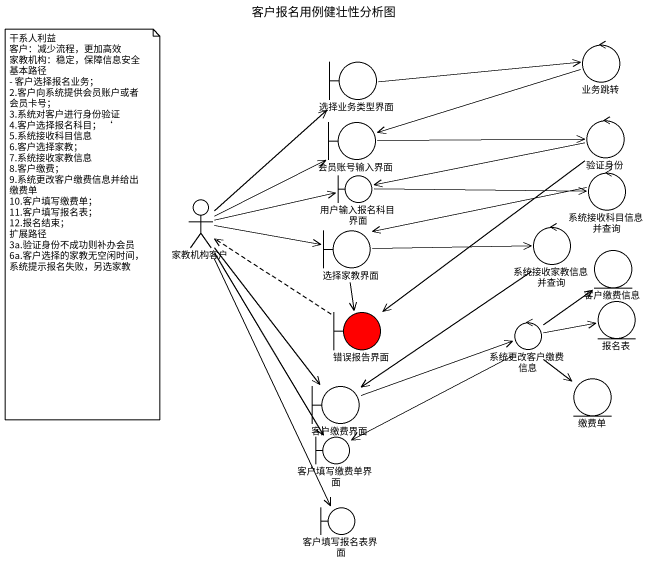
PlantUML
@startuml
title 客户报名用例健壮性分析图
boundary 选择业务类型界面
control 业务跳转
boundary 会员账号输入界面
control 验证身份
boundary 用户输入报名科目界面
control 系统接收科目信息并查询
actor 家教机构客户
boundary 选择家教界面
control 系统接收家教信息并查询
entity 客户缴费信息
entity 报名表
boundary 错误报告界面 #FF0000
control 系统更改客户缴费信息
entity 缴费单
boundary 客户缴费界面
boundary 客户填写缴费单界面
boundary 客户填写报名表界面
选择业务类型界面 -right-> 业务跳转
业务跳转 -left-> 会员账号输入界面
会员账号输入界面 -right-> 验证身份
验证身份 -left-> 用户输入报名科目界面
验证身份 --> 错误报告界面
用户输入报名科目界面 -right-> 系统接收科目信息并查询
系统接收科目信息并查询 -left-> 选择家教界面
家教机构客户 -up-> 选择业务类型界面
家教机构客户 -right-> 会员账号输入界面
家教机构客户 -right-> 用户输入报名科目界面
家教机构客户 -right-> 选择家教界面
家教机构客户 --> 客户缴费界面
家教机构客户 --> 客户填写缴费单界面
家教机构客户 --> 客户填写报名表界面
选择家教界面 -right-> 系统接收家教信息并查询
选择家教界面 --> 错误报告界面
系统接收家教信息并查询 --> 客户缴费界面
错误报告界面 .up.> 家教机构客户
系统更改客户缴费信息 -up-> 客户缴费信息
系统更改客户缴费信息 -right-> 报名表
系统更改客户缴费信息 --> 缴费单
系统更改客户缴费信息 -left-> 客户填写缴费单界面
客户缴费界面 -right-> 系统更改客户缴费信息
note as N1
  干系人利益
  客户：减少流程，更加高效
  家教机构：稳定，保障信息安全
  基本路径
  - 客户选择报名业务；
  2.客户向系统提供会员账户或者会员卡号；
  3.系统对客户进行身份验证
  4.客户选择报名科目； ‘
  5.系统接收科目信息
  6.客户选择家教；
  7.系统接收家教信息
  8.客户缴费；
  9.系统更改客户缴费信息并给出缴费单
  10.客户填写缴费单；
  11.客户填写报名表；
  12.报名结束；
  扩展路径
  3a.验证身份不成功则补办会员
  6a.客户选择的家教无空闲时间，系统提示报名失败，另选家教
end note
@enduml
